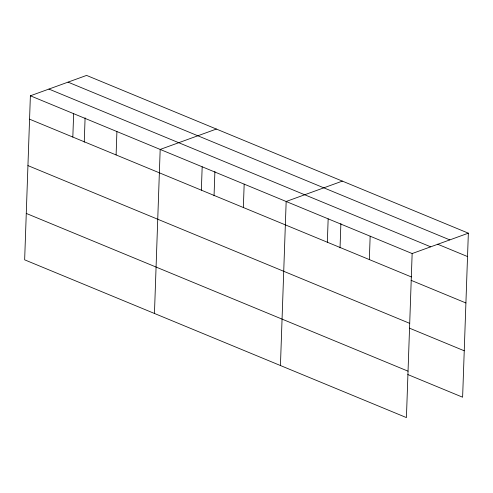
<?xml version="1.0" encoding="UTF-8"?>
<svg xmlns="http://www.w3.org/2000/svg" width="493" height="493" viewBox="0 0 493 493"><rect width="100%" height="100%" fill="white"/><g stroke="black" fill="none" stroke-linecap="round" stroke-linejoin="round"><path stroke-width="0.74" d="M468.35 233.171L86.577 75.411L30.381 95.796L24.65 259.829L406.423 417.589L412.148 253.55L468.35 233.171L462.619 397.204L407.816 374.557M72.828 137.06L73.648 113.673M84.248 142.175L85.098 117.821M116.095 154.944L116.915 131.551M154.451 313.468L160.182 149.434L216.384 129.049M201.36 190.175L202.173 166.782M214.048 195.807L214.899 171.459M243.351 207.528L244.171 184.136M280.437 365.529L286.168 201.489L342.364 181.11M327.346 242.229L328.159 218.843M340.034 247.868L340.885 223.52M369.337 259.583L370.157 236.196M68.034 82.14L449.801 239.894M437.636 244.201L467.53 256.557M48.924 89.067L430.697 246.827M30.381 95.796L412.148 253.55M29.562 119.183L411.335 276.937M411.107 280.32L465.91 302.967M27.941 165.599L409.714 323.353M409.436 328.141L464.24 350.788M26.271 213.42L408.044 371.174"/></g></svg>
